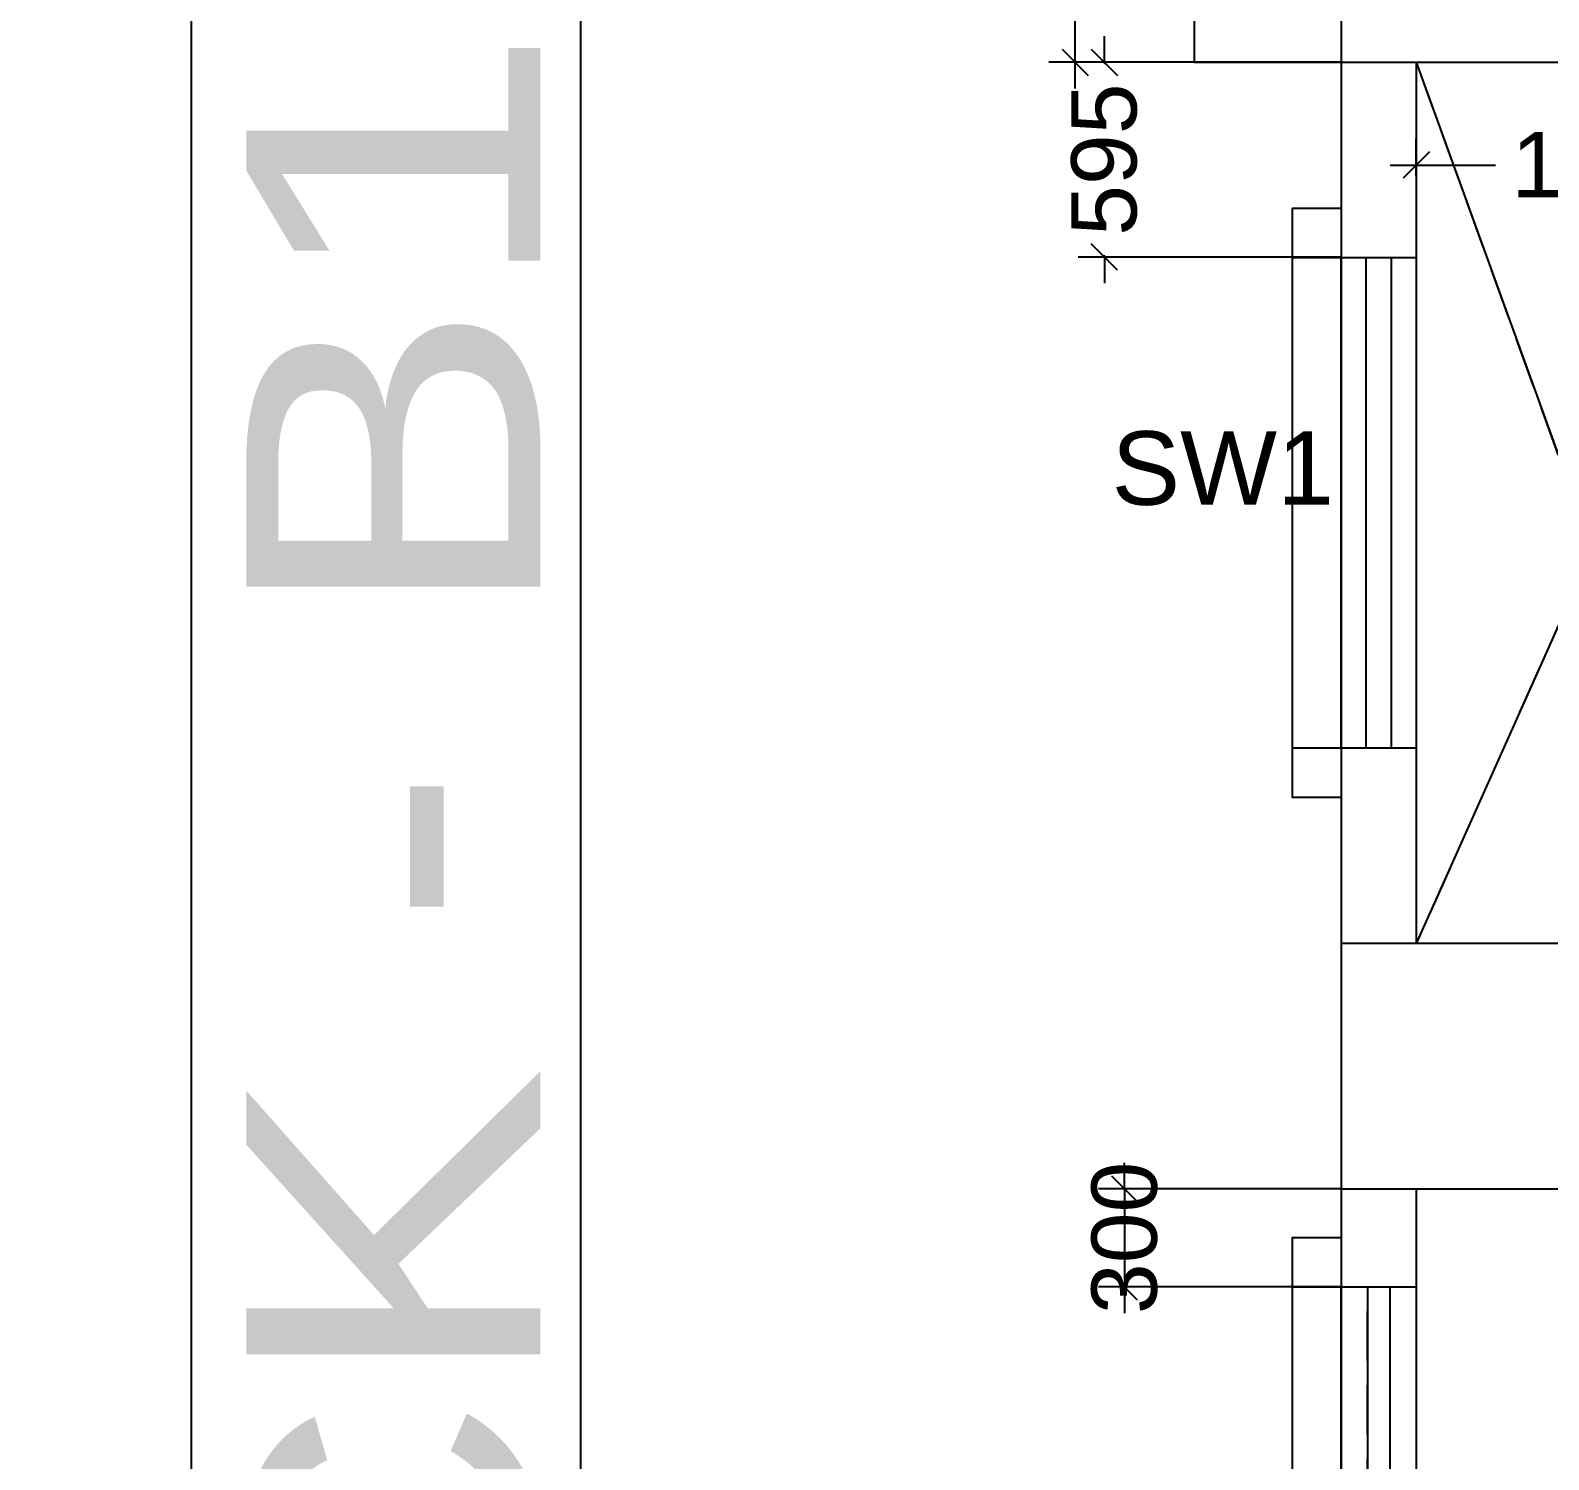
# Model space of a CAD drawing. Extents: x 6345096 to 6738923, y -6490958 to -6305885.
# Drawn here: x 6527889 to 6532534, y -6363359 to -6358988 of the extents above; entities that cross this region are included whole.
import ezdxf
from ezdxf.enums import TextEntityAlignment as Align

# ---------------------------------------------------------------- set-up
doc = ezdxf.new("R2010")
doc.units = 0
doc.header["$LTSCALE"] = 600
doc.header["$MEASUREMENT"] = 0
doc.header["$PDMODE"] = 35
doc.linetypes.add('HIDDEN', pattern=[0.375, 0.25, -0.125])
doc.layers.get('0').update_dxf_attribs({"linetype": 'CONTINUOUS'})
doc.layers.get('Defpoints').update_dxf_attribs({"linetype": 'CONTINUOUS'})
for name, color, linetype in [('BLOCKS-PROP', 2, 'CONTINUOUS'), ('chajja', 7, 'CONTINUOUS'), ('DIM', 8, 'CONTINUOUS'), ('Ele Proje.', 7, 'CONTINUOUS'), ('Fixed Glass', 171, 'CONTINUOUS'), ('HS', 251, 'CONTINUOUS'), ('joinery', 7, 'CONTINUOUS'), ('LA-column', 3, 'CONTINUOUS'), ('Walls', 7, 'CONTINUOUS'), ('Working Dim', 5, 'CONTINUOUS')]:
    doc.layers.add(name, color=color, linetype=linetype)
doc.styles.add('ari', font='arial.ttf')
doc.styles.add('ARIAL', font='arial.ttf')
doc.styles.get("Standard").update_dxf_attribs({"font": 'romans.shx'})
doc.dimstyles.new('int. dim', dxfattribs={"dimtxt": 200, "dimasz": 80, "dimexe": 80, "dimexo": 0, "dimgap": 70, "dimtad": 0, "dimdec": 0, "dimzin": 12, "dimdsep": 46, "dimtxsty": 'ari', "dimblk": 'OBLIQUE', "dimcen": 2, "dimdle": 80, "dimclrd": 256, "dimclre": 256, "dimclrt": 6, "dimadec": 0, "dimazin": 0, "dimtfac": 1, "dimtdec": 0, "dimtix": 1, "dimtmove": 2, "dimatfit": 3, "dimfxl": 1, "dimtolj": 1, "dimtzin": 0, "dimlwd": -1, "dimlwe": -1, "dimarcsym": 0})
doc.dimstyles.new('STANDARD$0', dxfattribs={"dimscale": 0, "dimtxt": 150, "dimasz": 125, "dimexe": 0.75, "dimexo": 1, "dimgap": 25, "dimtad": 1, "dimdec": 0, "dimdsep": 46, "dimtxsty": 'Standard', "dimblk1": 'DOT', "dimblk2": 'DOT', "dimsah": 1, "dimcen": 2.5, "dimclrd": 1, "dimclre": 1, "dimclrt": 3, "dimadec": 0, "dimazin": 0, "dimtfac": 1, "dimtdec": 0, "dimtmove": 0, "dimatfit": 3, "dimldrblk": 'DOT', "dimfxl": 1, "dimtolj": 1, "dimtzin": 0, "dimarcsym": 0})

# ---------------------------------------------------------------- blocks, each defined once
blk = doc.blocks.new('_Oblique')
at = {"color": 0, "linetype": 'ByBlock', "lineweight": -2}
blk.add_line((-0.5, -0.5), (0.5, 0.5), dxfattribs=at)
blk = doc.blocks.new('*D318')
at = {"layer": 'Defpoints', "color": 0, "transparency": 16777216}
for p in [(6531899.4, -6359085.5, -10.3), (6531175.1, -6359681), (6531899.4, -6359681, -14.8)]:
    blk.add_point(p, dxfattribs=at)
at = {"layer": 'Working Dim', "transparency": 16777216}
for p, q in [((6531175.1, -6359085.5), (6531175.1, -6359005.5)), ((6531899.4, -6359085.5), (6531095.1, -6359085.5)), ((6531175.1, -6359085.5), (6531175.1, -6359091.5)), ((6531899.4, -6359681), (6531095.1, -6359681)), ((6531175.1, -6359681), (6531175.1, -6359674.9)), ((6531175.1, -6359681), (6531175.1, -6359761))]:
    blk.add_line(p, q, dxfattribs=at)
at = {"layer": 'Working Dim', "transparency": 16777216, "xscale": 80, "yscale": 80, "zscale": 80}
for p, rotation in [((6531175.1, -6359085.5), 270), ((6531175.1, -6359681), 90)]:
    blk.add_blockref('_Oblique', p, dxfattribs=dict(at, rotation=rotation))
at = {"layer": 'Working Dim', "color": 6, "transparency": 16777216, "insert": (6531175.1, -6359383.2), "char_height": 200, "attachment_point": 5, "rotation": 90, "style": 'ari'}
blk.add_mtext('\\A1;595', dxfattribs=at)
blk = doc.blocks.new('*D319')
at = {"layer": 'Defpoints', "color": 0, "transparency": 16777216}
for p in [(6531899.4, -6362530.5, -15.4), (6531237, -6362830.5), (6531899.4, -6362830.5, -15.4)]:
    blk.add_point(p, dxfattribs=at)
at = {"layer": 'Working Dim', "transparency": 16777216}
for p, q in [((6531237, -6362530.5), (6531237, -6362450.5)), ((6531899.4, -6362530.5), (6531157, -6362530.5)), ((6531237, -6362530.5), (6531237, -6362830.5)), ((6531899.4, -6362830.5), (6531157, -6362830.5)), ((6531237, -6362830.5), (6531237, -6362910.5))]:
    blk.add_line(p, q, dxfattribs=at)
at = {"layer": 'Working Dim', "transparency": 16777216, "xscale": 80, "yscale": 80, "zscale": 80}
for p, rotation in [((6531237, -6362530.5), 270), ((6531237, -6362830.5), 90)]:
    blk.add_blockref('_Oblique', p, dxfattribs=dict(at, rotation=rotation))
at = {"layer": 'Working Dim', "color": 6, "transparency": 16777216, "insert": (6531237, -6362680.5), "char_height": 200, "attachment_point": 5, "rotation": 90, "style": 'ari'}
blk.add_mtext('\\A1;300', dxfattribs=at)
blk = doc.blocks.new('*D468')
at = {"layer": 'Defpoints', "color": 0, "transparency": 16777216}
for p in [(6531899.4, -6337015.4, 5.1), (6528381.4, -6454873.9), (6532049.3, -6454873.9, 5.1)]:
    blk.add_point(p, dxfattribs=at)
at = {"layer": 'DIM', "color": 8, "transparency": 16777216}
for p, q in [((6528381.4, -6336715.4), (6528381.4, -6393995.7)), ((6531899.4, -6337015.4), (6528081.4, -6337015.4)), ((6528381.4, -6455173.9), (6528381.4, -6397893.5)), ((6532049.3, -6454873.9), (6528081.4, -6454873.9))]:
    blk.add_line(p, q, dxfattribs=at)
at = {"layer": 'DIM', "color": 8, "transparency": 16777216, "xscale": 300, "yscale": 300, "zscale": 300}
for p, rotation in [((6528381.4, -6337015.4), 90), ((6528381.4, -6454873.9), 270)]:
    blk.add_blockref('_Oblique', p, dxfattribs=dict(at, rotation=rotation))
at = {"layer": 'DIM', "color": 7, "transparency": 16777216, "insert": (6528381.4, -6395944.6), "char_height": 750, "attachment_point": 5, "rotation": 90, "style": 'ari'}
blk.add_mtext('\\A1;117.86m', dxfattribs=at)
blk = doc.blocks.new('*D495')
at = {"layer": 'Defpoints', "color": 0, "transparency": 16777216}
for p in [(6532129.4, -6359434.2, 1.1), (6533333.7, -6359399.7), (6533333.7, -6359434.2, -0.7)]:
    blk.add_point(p, dxfattribs=at)
at = {"layer": 'Working Dim', "transparency": 16777216}
for p, q in [((6532129.4, -6359434.2), (6532129.4, -6359319.7)), ((6533333.7, -6359434.2), (6533333.7, -6359319.7)), ((6532049.4, -6359399.7), (6532371.6, -6359399.7)), ((6533413.7, -6359399.7), (6533091.5, -6359399.7))]:
    blk.add_line(p, q, dxfattribs=at)
at = {"layer": 'Working Dim', "transparency": 16777216, "xscale": 80, "yscale": 80, "zscale": 80, "rotation": 180}
blk.add_blockref('_Oblique', (6532129.4, -6359399.7), dxfattribs=at)
at = {"layer": 'Working Dim', "transparency": 16777216, "xscale": 80, "yscale": 80, "zscale": 80}
blk.add_blockref('_Oblique', (6533333.7, -6359399.7), dxfattribs=at)
at = {"layer": 'Working Dim', "color": 6, "transparency": 16777216, "insert": (6532731.6, -6359399.7), "char_height": 200, "attachment_point": 5, "style": 'ari'}
blk.add_mtext('\\A1;1205', dxfattribs=at)
blk = doc.blocks.new('*D1292')
at = {"layer": 'Defpoints', "color": 0, "transparency": 16777216}
for p in [(6529573.1, -6337015.4), (6532419.4, -6337015.4, 2.7), (6531899.4, -6373455.6, -1)]:
    blk.add_point(p, dxfattribs=at)
at = {"layer": 'DIM', "color": 8, "transparency": 16777216}
for p, q in [((6529573.1, -6336715.4), (6529573.1, -6353542.9)), ((6532419.4, -6337015.4), (6529273.1, -6337015.4)), ((6529573.1, -6373755.6), (6529573.1, -6356928.1)), ((6531899.4, -6373455.6), (6529273.1, -6373455.6))]:
    blk.add_line(p, q, dxfattribs=at)
at = {"layer": 'DIM', "color": 8, "transparency": 16777216, "xscale": 300, "yscale": 300, "zscale": 300}
for p, rotation in [((6529573.1, -6337015.4), 90), ((6529573.1, -6373455.6), 270)]:
    blk.add_blockref('_Oblique', p, dxfattribs=dict(at, rotation=rotation))
at = {"layer": 'DIM', "color": 7, "transparency": 16777216, "insert": (6529573.1, -6355235.5), "char_height": 750, "attachment_point": 5, "rotation": 90, "style": 'ari'}
blk.add_mtext('\\A1;36.44m', dxfattribs=at)
blk = doc.blocks.new('*D1613')
at = {"layer": 'Defpoints', "color": 0, "transparency": 16777216}
for p in [(6531899.4, -6358000.5, -23.1), (6531085.7, -6359085.5), (6531899.4, -6359085.5, -10.3)]:
    blk.add_point(p, dxfattribs=at)
at = {"layer": 'Working Dim', "transparency": 16777216}
for p, q in [((6531085.7, -6357920.5), (6531085.7, -6358183)), ((6531899.4, -6358000.5), (6531005.7, -6358000.5)), ((6531085.7, -6359165.5), (6531085.7, -6358902.9)), ((6531899.4, -6359085.5), (6531005.7, -6359085.5))]:
    blk.add_line(p, q, dxfattribs=at)
at = {"layer": 'Working Dim', "transparency": 16777216, "xscale": 80, "yscale": 80, "zscale": 80}
for p, rotation in [((6531085.7, -6358000.5), 90), ((6531085.7, -6359085.5), 270)]:
    blk.add_blockref('_Oblique', p, dxfattribs=dict(at, rotation=rotation))
at = {"layer": 'Working Dim', "color": 6, "transparency": 16777216, "insert": (6531085.7, -6358543), "char_height": 200, "attachment_point": 5, "rotation": 90, "style": 'ari'}
blk.add_mtext('\\A1;1085', dxfattribs=at)
blk = doc.blocks.new('A$C2CD672AE')
at = {"color": 8, "linetype": 'HIDDEN'}
for p, q in [((1810, 97338.4, 1.3), (3014.3, 94008.5, -0.9)), ((3014.4, 97338.4, -0.6), (1810, 94643.4))]:
    blk.add_line(p, q, dxfattribs=at)
at = {"layer": 'Ele Proje.', "color": 8, "linetype": 'HIDDEN'}
for p, q in [((1130, 103133.4, 3.7), (1130.1, 97338.4, 14.1)), ((1130.1, 97338.4, 14.1), (1580, 97338.4, 14.1))]:
    blk.add_line(p, q, dxfattribs=at)
at = {"layer": 'Ele Proje.', "color": 8, "linetype": 'HIDDEN', "elevation": 0.7}
for points in [[(1580, 96890.9), (1430, 96890.9), (1430, 96740.9), (1580, 96740.9)], [(1580, 95240.9), (1430, 95240.9), (1430, 95090.9), (1580, 95090.9)]]:
    blk.add_lwpolyline(points, dxfattribs=at)
at = {"layer": 'Ele Proje.', "color": 8, "linetype": 'HIDDEN'}
blk.add_lwpolyline([(1579.9, 93743.4), (1429.9, 93743.4), (1429.9, 93593.4), (1579.9, 93593.4)], dxfattribs=at)
at = {"layer": 'Fixed Glass', "color": 8, "linetype": 'HIDDEN', "elevation": 0.7}
for points in [[(1580, 96740.9), (1810, 96740.9), (1810, 95240.9), (1580, 95240.9)], [(1657, 96740.9), (1733, 96740.9), (1733, 95240.9), (1657, 95240.9)]]:
    blk.add_lwpolyline(points, close=True, dxfattribs=at)
at = {"layer": 'Fixed Glass', "color": 8, "linetype": 'HIDDEN'}
for points in [[(1580, 91793.4), (1580, 93593.4), (1810, 93593.4), (1810, 91793.4)], [(1661.3, 91793.4), (1661.3, 93593.4), (1728.7, 93593.4), (1728.7, 91793.4)]]:
    blk.add_lwpolyline(points, close=True, dxfattribs=at)
at = {"layer": 'Walls', "color": 8, "linetype": 'HIDDEN'}
for p, q in [((1580, 97338.4), (1580, 94643.4)), ((1810, 97338.4), (1810, 94643.4)), ((1580, 93893.4), (1580, 87938.3)), ((1810, 93893.4), (1810, 91493.4))]:
    blk.add_line(p, q, dxfattribs=at)

msp = doc.modelspace()

# ---------------------------------------------------------------- linework, layer by layer
at = {"color": 8}
for p, q in [((6532129.388, -6359085.458, 1.301), (6533333.672, -6362415.447, -0.895)), ((6533333.757, -6359085.47, -0.634), (6532129.389, -6361780.458))]:
    msp.add_line(p, q, dxfattribs=at)
at = {"layer": 'chajja', "color": 8}
for p, q in [((6531749.389, -6359682.958), (6531749.389, -6361182.958)), ((6531749.299, -6362830.493), (6531749.299, -6364630.493))]:
    msp.add_line(p, q, dxfattribs=at)
at = {"layer": 'Ele Proje.', "color": 1}
for p, q in [((6531449.418, -6353290.465, 3.668), (6531449.487, -6359085.491, 14.103)), ((6531449.487, -6359085.491, 14.103), (6531899.388, -6359085.491, 14.103))]:
    msp.add_line(p, q, dxfattribs=at)
at = {"layer": 'Ele Proje.', "elevation": 0.651}
for points in [[(6531899.389, -6359532.958), (6531749.389, -6359532.958), (6531749.389, -6359682.958), (6531899.389, -6359682.958)], [(6531899.389, -6361182.958), (6531749.389, -6361182.958), (6531749.389, -6361332.958), (6531899.389, -6361332.958)]]:
    msp.add_lwpolyline(points, dxfattribs=at)
at = {"layer": 'Ele Proje.'}
msp.add_lwpolyline([(6531899.298, -6362680.493), (6531749.299, -6362680.493), (6531749.299, -6362830.493), (6531899.298, -6362830.493)], dxfattribs=at)
at = {"layer": 'Fixed Glass', "elevation": 0.651}
for points in [[(6531899.389, -6359682.958), (6532129.389, -6359682.958), (6532129.389, -6361182.958), (6531899.389, -6361182.958)], [(6531976.389, -6359682.958), (6532052.389, -6359682.958), (6532052.389, -6361182.958), (6531976.389, -6361182.958)]]:
    msp.add_lwpolyline(points, close=True, dxfattribs=at)
at = {"layer": 'Fixed Glass'}
for points in [[(6531899.388, -6364630.493), (6531899.388, -6362830.493), (6532129.388, -6362830.493), (6532129.389, -6364630.493)], [(6531980.729, -6364630.493), (6531980.729, -6362830.493), (6532048.047, -6362830.493), (6532048.047, -6364630.493)]]:
    msp.add_lwpolyline(points, close=True, dxfattribs=at)
at = {"layer": 'LA-column', "color": 2}
for points in [[(6531899.389, -6359085.366), (6532649.389, -6359085.366), (6532649.389, -6358335.366), (6531899.389, -6358335.366)], [(6531899.389, -6362530.366), (6532649.389, -6362530.366), (6532649.389, -6361780.366), (6531899.389, -6361780.366)]]:
    msp.add_lwpolyline(points, close=True, dxfattribs=at)
at = {"layer": 'Walls', "linetype": 'Continuous'}
for p, q in [((6531899.388, -6359085.458), (6531899.389, -6361780.458)), ((6532129.388, -6359085.458), (6532129.389, -6361780.458)), ((6531899.389, -6362530.458), (6531899.389, -6368485.577)), ((6532129.389, -6362530.458), (6532129.389, -6364930.504))]:
    msp.add_line(p, q, dxfattribs=at)

# ---------------------------------------------------------------- block references
at = {"layer": 'HS'}
msp.add_blockref('A$C2CD672AE', (6530319.294, -6456423.902, 8.17), dxfattribs=at)

# ---------------------------------------------------------------- texts
at = {"layer": 'BLOCKS-PROP', "color": 10, "style": 'ARIAL', "width": 1.2}
msp.add_text('BLOCK - B1', height=900, rotation=90, dxfattribs=at).set_placement((6529449.715, -6363118.048), align=Align.CENTER)
at = {"layer": 'joinery', "style": 'ari'}
msp.add_text('SW1', height=225, dxfattribs=at).set_placement((6531537.695, -6360438.791, 0.651), align=Align.CENTER)

# ---------------------------------------------------------------- dimensions: what is measured, and where the dimension line sits
at = {"layer": 'DIM'}
for base, p1, p2, angle, picture, middle in [((6528381.422, -6454873.885), (6531899.389, -6337015.366, 5.131), (6532049.301, -6454873.885, 5.131), 90, '*D468', (6528381.422, -6395944.625)), ((6529573.102, -6337015.366, 1.031), (6531899.389, -6373455.581), (6532419.388, -6337015.366, 3.78), 270, '*D1292', (6529573.102, -6355235.473, 1.031))]:
    dim = msp.add_linear_dim(base=base, p1=p1, p2=p2, angle=angle, dimstyle='STANDARD$0', override={"dimscale": 1, "dimtxt": 750, "dimasz": 300, "dimexe": 300, "dimexo": 0, "dimgap": 1, "dimtad": 0, "dimdec": 2, "dimlfac": 0.001, "dimzin": 0, "dimpost": 'm', "dimtxsty": 'ari', "dimblk1": 'Oblique', "dimblk2": 'Oblique', "dimcen": 0, "dimdle": 300, "dimclrd": 8, "dimclre": 8, "dimclrt": 7, "dimadec": 2, "dimtdec": 2, "dimtmove": 2, "dimfxl": 0.75, "dimfrac": 1, "dimlwd": 65535, "dimlwe": 65535}, dxfattribs=at)
    dim.commit()
    dim.dimension.update_dxf_attribs({"geometry": picture, "text_midpoint": middle})
at = {"layer": 'Working Dim', "color": 6}
for base, p1, p2, picture, middle in [((6531085.682, -6359085.458, 14.103), (6531899.388, -6358000.474, -9.044), (6531899.388, -6359085.458, 3.83), '*D1613', (6531085.682, -6358542.966, 14.103)), ((6531175.0634, -6359680.9581, 15.4043), (6531899.3884, -6359085.4583, 5.1311), (6531899.3885, -6359680.9581, 0.6507), '*D318', (6531175.0634, -6359383.2082, 15.4043)), ((6531237.003, -6362830.493, 15.404), (6531899.389, -6362530.458), (6531899.389, -6362830.493), '*D319', (6531237.003, -6362680.475, 15.404))]:
    dim = msp.add_linear_dim(base=base, p1=p1, p2=p2, angle=270, dimstyle='int. dim', override={"dimtxt": 200, "dimarcsym": 1}, dxfattribs=at)
    dim.commit()
    dim.dimension.update_dxf_attribs({"geometry": picture, "text_midpoint": middle})
dim = msp.add_linear_dim(base=(6533333.748, -6359399.72), p1=(6532129.388, -6359434.212, 1.133), p2=(6533333.748, -6359434.243, -0.662), text='1205', dimstyle='int. dim', override={"dimtxt": 200, "dimarcsym": 1}, dxfattribs=at)
dim.commit()
dim.dimension.update_dxf_attribs({"geometry": '*D495', "text_midpoint": (6532731.568, -6359399.72)})

doc.saveas('drawing.dxf')
